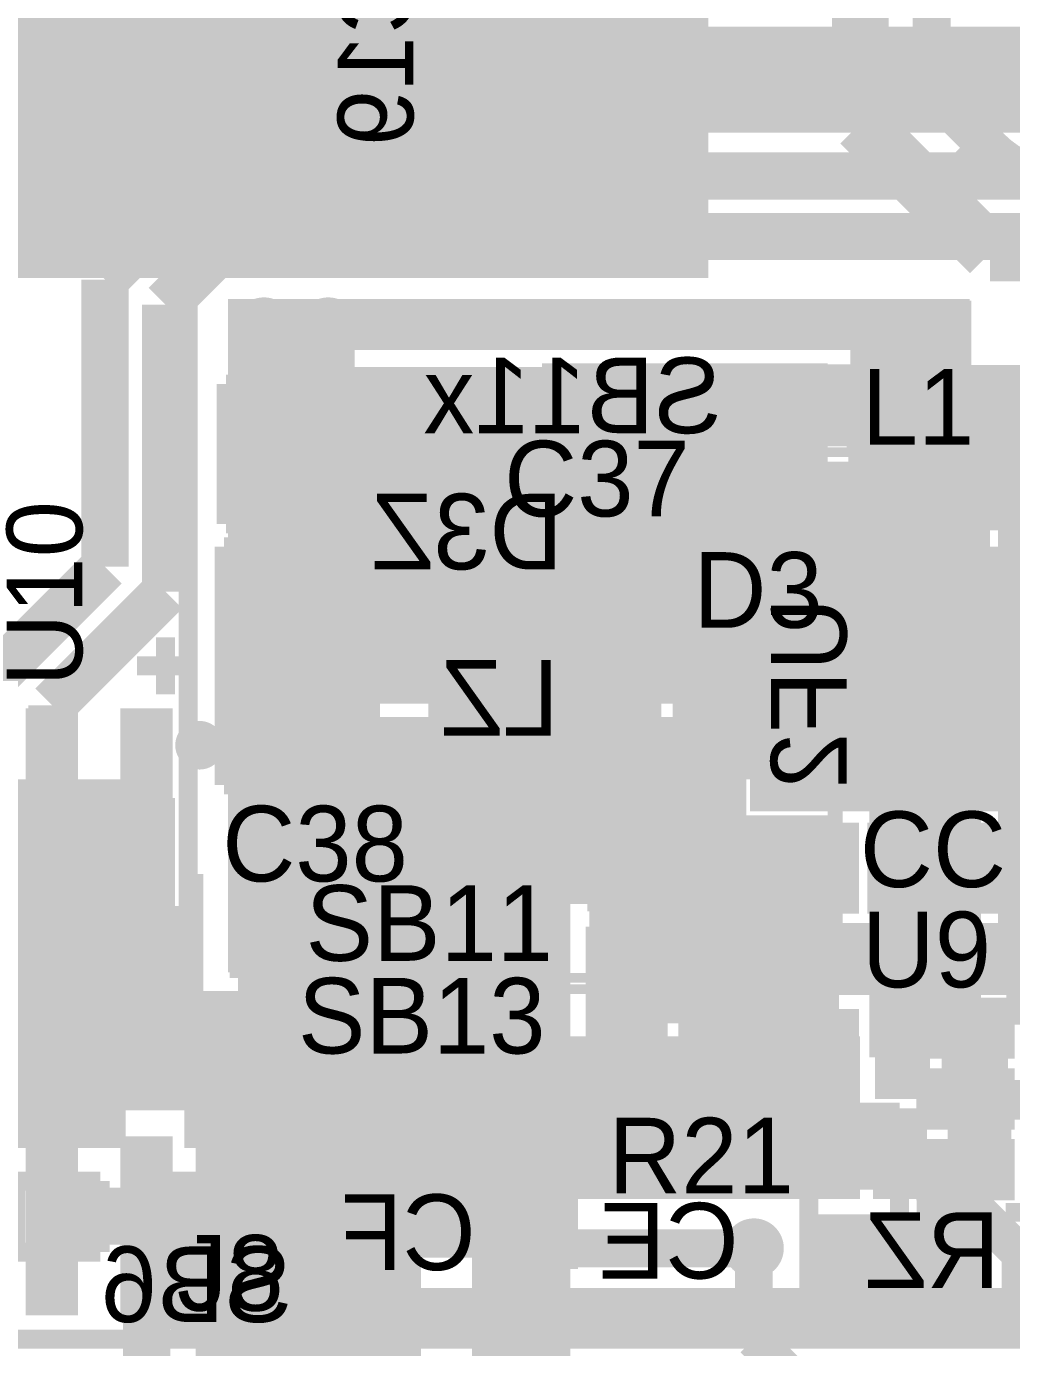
# Model space of a CAD drawing. Header units: millimetres. Extents: x 2.38 to 5.41, y 1.88 to 4.71.
# Drawn here: x 2.883 to 3.403, y 2.351 to 3.05 of the extents above; entities that cross this region are included whole.
import ezdxf

# ---------------------------------------------------------------- set-up
doc = ezdxf.new("R2010")
doc.units = ezdxf.units.MM
doc.header["$MEASUREMENT"] = 0
for name, color, linetype in [('BottomLayer', 5, 'Continuous'), ('BottomOverlay', 54, 'Continuous'), ('BottomPaste', 16, 'Continuous'), ('BottomSolder', 6, 'Continuous'), ('MultiLayer', 9, 'Continuous'), ('PadHoleLayer', 156, 'Continuous'), ('TopLayer', 1, 'Continuous'), ('TopOverlay', 2, 'Continuous'), ('TopPaste', 8, 'Continuous'), ('TopSolder', 216, 'Continuous'), ('ViaHoleLayer', 16, 'Continuous')]:
    doc.layers.add(name, color=color, linetype=linetype)

# ---------------------------------------------------------------- blocks, each defined once
blk = doc.blocks.new('C__0402_B_8')
at = {"layer": 'BottomLayer'}
for points in [[(-0.0275, 0.0125), (-0.0275, -0.0125), (-0.0095, 0.0125), (-0.0095, -0.0125)], [(0.0095, 0.0125), (0.0095, -0.0125), (0.0275, 0.0125), (0.0275, -0.0125)]]:
    blk.add_solid(points, dxfattribs=at)
at = {"layer": 'BottomOverlay', "const_width": 0.01}
for points in [[(-0.034, 0.019), (-0.034, -0.0185)], [(0.034, 0.019), (-0.034, 0.019)], [(0.034, 0.019), (0.034, -0.0185)], [(0.034, -0.0185), (-0.034, -0.0185)]]:
    blk.add_lwpolyline(points, dxfattribs=at)
at = {"layer": 'BottomPaste'}
for points in [[(-0.0275, 0.0125), (-0.0275, -0.0125), (-0.0095, 0.0125), (-0.0095, -0.0125)], [(0.0095, 0.0125), (0.0095, -0.0125), (0.0275, 0.0125), (0.0275, -0.0125)]]:
    blk.add_solid(points, dxfattribs=at)
at = {"layer": 'BottomSolder'}
for points in [[(-0.0315, 0.0165), (-0.0315, -0.0165), (-0.0055, 0.0165), (-0.0055, -0.0165)], [(0.0055, 0.0165), (0.0055, -0.0165), (0.0315, 0.0165), (0.0315, -0.0165)]]:
    blk.add_solid(points, dxfattribs=at)
blk = doc.blocks.new('DC_005_5A_2_5_SMT_B_11')
at = {"layer": 'BottomLayer', "const_width": 0.04921}
for points in [[(-0.02461, 0, 1), (0.02461, 0, 1)], [(0.15256, 0, 1), (0.20177, 0, 1)]]:
    blk.add_lwpolyline(points, format="xyb", close=True, dxfattribs=at)
at = {"layer": 'BottomLayer'}
for points in [[(-0.05512, 0.17717), (0.05512, 0.17717), (-0.05512, 0.27165), (0.05512, 0.27165)], [(0.18504, 0.17717), (0.29528, 0.17717), (0.18504, 0.27165), (0.29528, 0.27165)], [(-0.05512, -0.27165), (0.05512, -0.27165), (-0.05512, -0.17717), (0.05512, -0.17717)], [(0.18504, -0.27165), (0.29528, -0.27165), (0.18504, -0.17717), (0.29528, -0.17717)]]:
    blk.add_solid(points, dxfattribs=at)
at = {"layer": 'BottomOverlay', "const_width": 0.01}
for points in [[(-0.195, 0.17941), (-0.064, 0.17941)], [(-0.19485, -0.17941), (-0.19485, 0.17941)], [(0.077, 0.17941), (0.15884, 0.17941)], [(0.30416, 0.17941), (0.386, 0.17941)], [(0.38601, -0.17941), (0.38601, 0.17941)], [(-0.195, -0.17941), (-0.064, -0.17941)], [(0.077, -0.17941), (0.15884, -0.17941)], [(0.30416, -0.17941), (0.386, -0.17941)]]:
    blk.add_lwpolyline(points, dxfattribs=at)
at = {"layer": 'BottomOverlay'}
for points, const_width in [([(-0.07023, -0.225, 1), (-0.10561, -0.225, 1)], 0.01969), ([(-0.11053, -0.225, 1), (-0.10069, -0.225, 1)], 0.00984), ([(-0.07515, -0.225, 1), (-0.06531, -0.225, 1)], 0.00984)]:
    blk.add_lwpolyline(points, format="xyb", close=True, dxfattribs=dict(at, const_width=const_width))
at = {"layer": 'BottomPaste'}
for points in [[(-0.05512, 0.17717), (0.05512, 0.17717), (-0.05512, 0.27165), (0.05512, 0.27165)], [(0.18504, 0.17717), (0.29528, 0.17717), (0.18504, 0.27165), (0.29528, 0.27165)], [(-0.05512, -0.27165), (0.05512, -0.27165), (-0.05512, -0.17717), (0.05512, -0.17717)], [(0.18504, -0.27165), (0.29528, -0.27165), (0.18504, -0.17717), (0.29528, -0.17717)]]:
    blk.add_solid(points, dxfattribs=at)
at = {"layer": 'BottomSolder', "const_width": 0.05321}
for points in [[(-0.02661, 0, 1), (0.02661, 0, 1)], [(0.15056, 0, 1), (0.20377, 0, 1)]]:
    blk.add_lwpolyline(points, format="xyb", close=True, dxfattribs=at)
at = {"layer": 'BottomSolder'}
for points in [[(-0.05912, 0.17317), (0.05912, 0.17317), (-0.05912, 0.27565), (0.05912, 0.27565)], [(0.18104, 0.17317), (0.29928, 0.17317), (0.18104, 0.27565), (0.29928, 0.27565)], [(-0.05912, -0.27565), (0.05912, -0.27565), (-0.05912, -0.17317), (0.05912, -0.17317)], [(0.18104, -0.27565), (0.29928, -0.27565), (0.18104, -0.17317), (0.29928, -0.17317)]]:
    blk.add_solid(points, dxfattribs=at)
at = {"layer": 'MultiLayer', "const_width": 0.04921}
for points in [[(-0.02461, 0, 1), (0.02461, 0, 1)], [(0.15256, 0, 1), (0.20177, 0, 1)]]:
    blk.add_lwpolyline(points, format="xyb", close=True, dxfattribs=at)
at = {"layer": 'PadHoleLayer'}
for points, const_width in [([(0.15945, 0, 1), (0.19488, 0, 1)], 0.03543), ([(-0.01575, 0, 1), (0.01575, 0, 1)], 0.0315)]:
    blk.add_lwpolyline(points, format="xyb", close=True, dxfattribs=dict(at, const_width=const_width))
at = {"layer": 'TopLayer', "const_width": 0.04921}
for points in [[(-0.02461, 0, 1), (0.02461, 0, 1)], [(0.15256, 0, 1), (0.20177, 0, 1)]]:
    blk.add_lwpolyline(points, format="xyb", close=True, dxfattribs=at)
at = {"layer": 'TopSolder', "const_width": 0.05321}
for points in [[(-0.02661, 0, 1), (0.02661, 0, 1)], [(0.15056, 0, 1), (0.20377, 0, 1)]]:
    blk.add_lwpolyline(points, format="xyb", close=True, dxfattribs=at)
blk = doc.blocks.new('C__0402_B_17')
at = {"layer": 'BottomLayer'}
for points in [[(-0.0275, 0.0125), (-0.0275, -0.0125), (-0.0095, 0.0125), (-0.0095, -0.0125)], [(0.0095, 0.0125), (0.0095, -0.0125), (0.0275, 0.0125), (0.0275, -0.0125)]]:
    blk.add_solid(points, dxfattribs=at)
at = {"layer": 'BottomOverlay', "const_width": 0.01}
for points in [[(-0.034, -0.0185), (-0.034, 0.019)], [(0.034, 0.019), (-0.034, 0.019)], [(0.034, -0.0185), (0.034, 0.019)], [(0.034, -0.0185), (-0.034, -0.0185)]]:
    blk.add_lwpolyline(points, dxfattribs=at)
at = {"layer": 'BottomPaste'}
for points in [[(-0.0275, 0.0125), (-0.0275, -0.0125), (-0.0095, 0.0125), (-0.0095, -0.0125)], [(0.0095, 0.0125), (0.0095, -0.0125), (0.0275, 0.0125), (0.0275, -0.0125)]]:
    blk.add_solid(points, dxfattribs=at)
at = {"layer": 'BottomSolder'}
for points in [[(-0.0315, 0.0165), (-0.0315, -0.0165), (-0.0055, 0.0165), (-0.0055, -0.0165)], [(0.0055, 0.0165), (0.0055, -0.0165), (0.0315, 0.0165), (0.0315, -0.0165)]]:
    blk.add_solid(points, dxfattribs=at)
blk = doc.blocks.new('C__0805_B_18')
at = {"layer": 'BottomLayer'}
for points in [[(-0.06, -0.03), (-0.02, -0.03), (-0.06, 0.03), (-0.02, 0.03)], [(0.02, -0.03), (0.06, -0.03), (0.02, 0.03), (0.06, 0.03)]]:
    blk.add_solid(points, dxfattribs=at)
at = {"layer": 'BottomOverlay', "const_width": 0.01}
for points in [[(-0.067, 0.037), (0.067, 0.037)], [(-0.067, 0.037), (-0.067, -0.037)], [(0.067, 0.037), (0.067, -0.037)], [(-0.067, -0.037), (0.067, -0.037)]]:
    blk.add_lwpolyline(points, dxfattribs=at)
at = {"layer": 'BottomPaste'}
for points in [[(-0.06, -0.03), (-0.02, -0.03), (-0.06, 0.03), (-0.02, 0.03)], [(0.02, -0.03), (0.06, -0.03), (0.02, 0.03), (0.06, 0.03)]]:
    blk.add_solid(points, dxfattribs=at)
at = {"layer": 'BottomSolder'}
for points in [[(-0.064, -0.034), (-0.016, -0.034), (-0.064, 0.034), (-0.016, 0.034)], [(0.016, -0.034), (0.064, -0.034), (0.016, 0.034), (0.064, 0.034)]]:
    blk.add_solid(points, dxfattribs=at)
blk = doc.blocks.new('C__0805_20')
at = {"layer": 'TopLayer'}
for points in [[(-0.06, -0.03), (-0.02, -0.03), (-0.06, 0.03), (-0.02, 0.03)], [(0.02, -0.03), (0.06, -0.03), (0.02, 0.03), (0.06, 0.03)]]:
    blk.add_solid(points, dxfattribs=at)
at = {"layer": 'TopOverlay', "const_width": 0.01}
for points in [[(0.067, 0.037), (-0.067, 0.037)], [(-0.067, 0.037), (-0.067, -0.037)], [(0.067, 0.037), (0.067, -0.037)], [(0.067, -0.037), (-0.067, -0.037)]]:
    blk.add_lwpolyline(points, dxfattribs=at)
at = {"layer": 'TopPaste'}
for points in [[(-0.06, -0.03), (-0.02, -0.03), (-0.06, 0.03), (-0.02, 0.03)], [(0.02, -0.03), (0.06, -0.03), (0.02, 0.03), (0.06, 0.03)]]:
    blk.add_solid(points, dxfattribs=at)
at = {"layer": 'TopSolder'}
for points in [[(-0.064, -0.034), (-0.016, -0.034), (-0.064, 0.034), (-0.016, 0.034)], [(0.016, -0.034), (0.064, -0.034), (0.016, 0.034), (0.064, 0.034)]]:
    blk.add_solid(points, dxfattribs=at)
blk = doc.blocks.new('S______B______B_21')
at = {"layer": 'BottomLayer'}
for points in [[(-0.045, 0.0175), (-0.045, -0.0175), (-0.015, 0.0175), (-0.015, -0.0175)], [(0.015, 0.0175), (0.015, -0.0175), (0.045, 0.0175), (0.045, -0.0175)]]:
    blk.add_solid(points, dxfattribs=at)
at = {"layer": 'BottomOverlay', "const_width": 0.005}
for points in [[(-0.05, 0.022), (0.05, 0.022)], [(-0.05, -0.022), (-0.05, 0.022)], [(0.05, -0.022), (0.05, 0.022)], [(-0.05, -0.022), (0.05, -0.022)]]:
    blk.add_lwpolyline(points, dxfattribs=at)
at = {"layer": 'BottomPaste'}
for points in [[(-0.045, 0.0175), (-0.045, -0.0175), (-0.015, 0.0175), (-0.015, -0.0175)], [(0.015, 0.0175), (0.015, -0.0175), (0.045, 0.0175), (0.045, -0.0175)]]:
    blk.add_solid(points, dxfattribs=at)
at = {"layer": 'BottomSolder'}
for points in [[(-0.049, 0.0215), (-0.049, -0.0215), (-0.011, 0.0215), (-0.011, -0.0215)], [(0.011, 0.0215), (0.011, -0.0215), (0.049, 0.0215), (0.049, -0.0215)]]:
    blk.add_solid(points, dxfattribs=at)
blk = doc.blocks.new('R__0402_B_22')
at = {"layer": 'BottomLayer'}
for points in [[(-0.0275, 0.0125), (-0.0275, -0.0125), (-0.0095, 0.0125), (-0.0095, -0.0125)], [(0.0095, 0.0125), (0.0095, -0.0125), (0.0275, 0.0125), (0.0275, -0.0125)]]:
    blk.add_solid(points, dxfattribs=at)
at = {"layer": 'BottomOverlay', "const_width": 0.01}
for points in [[(-0.034, 0.019), (-0.034, -0.019)], [(0.034, 0.019), (-0.034, 0.019)], [(0.034, 0.019), (0.034, -0.019)], [(0.034, -0.019), (-0.034, -0.019)]]:
    blk.add_lwpolyline(points, dxfattribs=at)
at = {"layer": 'BottomPaste'}
for points in [[(-0.0275, 0.0125), (-0.0275, -0.0125), (-0.0095, 0.0125), (-0.0095, -0.0125)], [(0.0095, 0.0125), (0.0095, -0.0125), (0.0275, 0.0125), (0.0275, -0.0125)]]:
    blk.add_solid(points, dxfattribs=at)
at = {"layer": 'BottomSolder'}
for points in [[(-0.0315, 0.0165), (-0.0315, -0.0165), (-0.0055, 0.0165), (-0.0055, -0.0165)], [(0.0055, 0.0165), (0.0055, -0.0165), (0.0315, 0.0165), (0.0315, -0.0165)]]:
    blk.add_solid(points, dxfattribs=at)
blk = doc.blocks.new('MS0420_100M_B_23')
at = {"layer": 'BottomLayer'}
for points in [[(-0.08898, -0.04921), (-0.02913, -0.04921), (-0.08898, 0.04921), (-0.02913, 0.04921)], [(0.02913, -0.04921), (0.08898, -0.04921), (0.02913, 0.04921), (0.08898, 0.04921)]]:
    blk.add_solid(points, dxfattribs=at)
at = {"layer": 'BottomOverlay', "const_width": 0.01}
for points in [[(-0.0935, 0.08268), (-0.0935, 0.0625)], [(-0.0935, 0.08268), (0, 0.08268)], [(0, 0.08268), (0.0935, 0.08268)], [(0.0935, 0.08268), (0.0935, 0.0625)], [(-0.0935, -0.0625), (-0.0935, -0.08268)], [(0.0935, -0.0625), (0.0935, -0.08268)], [(-0.0935, -0.08268), (0, -0.08268)], [(0, -0.08268), (0.0935, -0.08268)]]:
    blk.add_lwpolyline(points, dxfattribs=at)
at = {"layer": 'BottomOverlay'}
for points, const_width in [([(-0.1004, -0.004, 1), (-0.1176, -0.004, 1)], 0.01), ([(-0.1201, -0.004, 1), (-0.1151, -0.004, 1)], 0.005), ([(-0.1029, -0.004, 1), (-0.0979, -0.004, 1)], 0.005)]:
    blk.add_lwpolyline(points, format="xyb", close=True, dxfattribs=dict(at, const_width=const_width))
at = {"layer": 'BottomPaste'}
for points in [[(-0.08898, -0.04921), (-0.02913, -0.04921), (-0.08898, 0.04921), (-0.02913, 0.04921)], [(0.02913, -0.04921), (0.08898, -0.04921), (0.02913, 0.04921), (0.08898, 0.04921)]]:
    blk.add_solid(points, dxfattribs=at)
at = {"layer": 'BottomSolder'}
for points in [[(-0.09298, -0.05321), (-0.02513, -0.05321), (-0.09298, 0.05321), (-0.02513, 0.05321)], [(0.02513, -0.05321), (0.09298, -0.05321), (0.02513, 0.05321), (0.09298, 0.05321)]]:
    blk.add_solid(points, dxfattribs=at)
blk = doc.blocks.new('SOD123W_B_24')
at = {"layer": 'BottomLayer'}
for points in [[(-0.08268, -0.02756), (-0.02756, -0.02756), (-0.08268, 0.02756), (-0.02756, 0.02756)], [(0.02756, -0.02756), (0.08268, -0.02756), (0.02756, 0.02756), (0.08268, 0.02756)]]:
    blk.add_solid(points, dxfattribs=at)
at = {"layer": 'BottomOverlay', "const_width": 0.00787}
for points in [[(-0.09, 0.04), (0.09, 0.04)], [(-0.09, 0.04), (-0.09, -0.04)], [(0.09, 0.04), (0.09, -0.04)], [(-0.09, -0.04), (-0.045, -0.04)], [(-0.045, -0.04), (0.05, -0.04)], [(0.05, -0.04), (0.09, -0.04)]]:
    blk.add_lwpolyline(points, dxfattribs=at)
at = {"layer": 'BottomOverlay'}
for points in [[(0.08997, -0.042), (0.13498, -0.042), (0.08997, 0.043), (0.13498, 0.043)], [(0.02498, 0.03), (0.08997, 0.03), (0.02498, 0.04), (0.08997, 0.04)], [(0.02498, -0.04), (0.08997, -0.04), (0.02498, -0.03), (0.08997, -0.03)]]:
    blk.add_solid(points, dxfattribs=at)
at = {"layer": 'BottomPaste'}
for points in [[(-0.08268, -0.02756), (-0.02756, -0.02756), (-0.08268, 0.02756), (-0.02756, 0.02756)], [(0.02756, -0.02756), (0.08268, -0.02756), (0.02756, 0.02756), (0.08268, 0.02756)]]:
    blk.add_solid(points, dxfattribs=at)
at = {"layer": 'BottomSolder'}
for points in [[(-0.08668, -0.03156), (-0.02356, -0.03156), (-0.08668, 0.03156), (-0.02356, 0.03156)], [(0.02356, -0.03156), (0.08668, -0.03156), (0.02356, 0.03156), (0.08668, 0.03156)]]:
    blk.add_solid(points, dxfattribs=at)
blk = doc.blocks.new('TAJB475K035RNJ_B_25')
at = {"layer": 'BottomLayer'}
for points in [[(-0.106433, -0.052), (-0.035567, -0.052), (-0.106433, 0.058), (-0.035567, 0.058)], [(0.033567, -0.052), (0.104433, -0.052), (0.033567, 0.058), (0.104433, 0.058)]]:
    blk.add_solid(points, dxfattribs=at)
at = {"layer": 'BottomOverlay', "const_width": 0.01}
for points in [[(-0.114, 0.066), (-0.114, -0.06)], [(-0.114, 0.066), (0.112, 0.066)], [(0.112, 0.066), (0.112, -0.06)], [(0.143, 0.018), (0.143, -0.012)], [(0.128, 0.003), (0.158, 0.003)], [(-0.114, -0.06), (0.112, -0.06)]]:
    blk.add_lwpolyline(points, dxfattribs=at)
at = {"layer": 'BottomPaste'}
for points in [[(-0.106433, -0.052), (-0.035567, -0.052), (-0.106433, 0.058), (-0.035567, 0.058)], [(0.033567, -0.052), (0.104433, -0.052), (0.033567, 0.058), (0.104433, 0.058)]]:
    blk.add_solid(points, dxfattribs=at)
at = {"layer": 'BottomSolder'}
for points in [[(-0.110433, -0.056), (-0.031567, -0.056), (-0.110433, 0.062), (-0.031567, 0.062)], [(0.029567, -0.056), (0.108433, -0.056), (0.029567, 0.062), (0.108433, 0.062)]]:
    blk.add_solid(points, dxfattribs=at)
blk = doc.blocks.new('SOT23_5_B_31')
at = {"layer": 'BottomLayer'}
for points in [[(-0.0135, -0.02), (0.0135, -0.02), (-0.0135, 0.02), (0.0135, 0.02)], [(0.02587, -0.02), (0.05287, -0.02), (0.02587, 0.02), (0.05287, 0.02)], [(0.06524, -0.02), (0.09224, -0.02), (0.06524, 0.02), (0.09224, 0.02)], [(-0.0135, -0.11843), (0.0135, -0.11843), (-0.0135, -0.07843), (0.0135, -0.07843)], [(0.06524, -0.11843), (0.09224, -0.11843), (0.06524, -0.07843), (0.09224, -0.07843)]]:
    blk.add_solid(points, dxfattribs=at)
at = {"layer": 'BottomOverlay'}
for points, const_width in [([(-0.02476, 0.004, 1), (-0.03324, 0.004, 1)], 0.01), ([(-0.03574, 0.004, 1), (-0.03074, 0.004, 1)], 0.005), ([(-0.02726, 0.004, 1), (-0.02226, 0.004, 1)], 0.005)]:
    blk.add_lwpolyline(points, format="xyb", close=True, dxfattribs=dict(at, const_width=const_width))
at = {"layer": 'BottomOverlay', "const_width": 0.01}
for points in [[(0.10039, -0.08268), (0.10039, -0.01575)], [(-0.02165, -0.08268), (-0.02165, -0.02165)], [(0.025, -0.085), (0.05256, -0.085)]]:
    blk.add_lwpolyline(points, dxfattribs=at)
at = {"layer": 'BottomPaste'}
for points in [[(-0.0135, -0.02), (0.0135, -0.02), (-0.0135, 0.02), (0.0135, 0.02)], [(0.02587, -0.02), (0.05287, -0.02), (0.02587, 0.02), (0.05287, 0.02)], [(0.06524, -0.02), (0.09224, -0.02), (0.06524, 0.02), (0.09224, 0.02)], [(-0.0135, -0.11843), (0.0135, -0.11843), (-0.0135, -0.07843), (0.0135, -0.07843)], [(0.06524, -0.11843), (0.09224, -0.11843), (0.06524, -0.07843), (0.09224, -0.07843)]]:
    blk.add_solid(points, dxfattribs=at)
at = {"layer": 'BottomSolder'}
for points in [[(-0.0175, -0.024), (0.0175, -0.024), (-0.0175, 0.024), (0.0175, 0.024)], [(0.02187, -0.024), (0.05687, -0.024), (0.02187, 0.024), (0.05687, 0.024)], [(0.06124, -0.024), (0.09624, -0.024), (0.06124, 0.024), (0.09624, 0.024)], [(-0.0175, -0.12243), (0.0175, -0.12243), (-0.0175, -0.07443), (0.0175, -0.07443)], [(0.06124, -0.12243), (0.09624, -0.12243), (0.06124, -0.07443), (0.09624, -0.07443)]]:
    blk.add_solid(points, dxfattribs=at)
blk = doc.blocks.new('DRV8871DDAR_34')
at = {"layer": 'TopLayer'}
for points in [[(-0.1565, 0.06516), (-0.06988, 0.06516), (-0.1565, 0.08484), (-0.06988, 0.08484)], [(0.06988, 0.06516), (0.1565, 0.06516), (0.06988, 0.08484), (0.1565, 0.08484)], [(-0.04724, -0.06102), (0.04724, -0.06102), (-0.04724, 0.06102), (0.04724, 0.06102)], [(-0.1565, 0.01516), (-0.06988, 0.01516), (-0.1565, 0.03484), (-0.06988, 0.03484)], [(0.06988, 0.01516), (0.1565, 0.01516), (0.06988, 0.03484), (0.1565, 0.03484)], [(-0.1565, -0.03484), (-0.06988, -0.03484), (-0.1565, -0.01516), (-0.06988, -0.01516)], [(0.06988, -0.03484), (0.1565, -0.03484), (0.06988, -0.01516), (0.1565, -0.01516)], [(-0.1565, -0.08484), (-0.06988, -0.08484), (-0.1565, -0.06516), (-0.06988, -0.06516)], [(0.06988, -0.08484), (0.1565, -0.08484), (0.06988, -0.06516), (0.1565, -0.06516)]]:
    blk.add_solid(points, dxfattribs=at)
at = {"layer": 'TopOverlay'}
for points, const_width in [([(-0.138, 0.103, 1), (-0.144, 0.103, 1)], 0.01969), ([(-0.14892, 0.103, 1), (-0.13908, 0.103, 1)], 0.00984), ([(-0.14292, 0.103, 1), (-0.13308, 0.103, 1)], 0.00984)]:
    blk.add_lwpolyline(points, format="xyb", close=True, dxfattribs=dict(at, const_width=const_width))
at = {"layer": 'TopOverlay', "const_width": 0.01}
for points in [[(0.072, 0.1), (-0.073, 0.1)], [(0.072, -0.1), (-0.073, -0.1)]]:
    blk.add_lwpolyline(points, dxfattribs=at)
at = {"layer": 'TopPaste'}
for points in [[(-0.1565, 0.06516), (-0.06988, 0.06516), (-0.1565, 0.08484), (-0.06988, 0.08484)], [(0.06988, 0.06516), (0.1565, 0.06516), (0.06988, 0.08484), (0.1565, 0.08484)], [(-0.04724, -0.06102), (0.04724, -0.06102), (-0.04724, 0.06102), (0.04724, 0.06102)], [(-0.1565, 0.01516), (-0.06988, 0.01516), (-0.1565, 0.03484), (-0.06988, 0.03484)], [(0.06988, 0.01516), (0.1565, 0.01516), (0.06988, 0.03484), (0.1565, 0.03484)], [(-0.1565, -0.03484), (-0.06988, -0.03484), (-0.1565, -0.01516), (-0.06988, -0.01516)], [(0.06988, -0.03484), (0.1565, -0.03484), (0.06988, -0.01516), (0.1565, -0.01516)], [(-0.1565, -0.08484), (-0.06988, -0.08484), (-0.1565, -0.06516), (-0.06988, -0.06516)], [(0.06988, -0.08484), (0.1565, -0.08484), (0.06988, -0.06516), (0.1565, -0.06516)]]:
    blk.add_solid(points, dxfattribs=at)
at = {"layer": 'TopSolder'}
for points in [[(-0.1605, 0.06116), (-0.06588, 0.06116), (-0.1605, 0.08884), (-0.06588, 0.08884)], [(0.06588, 0.06116), (0.1605, 0.06116), (0.06588, 0.08884), (0.1605, 0.08884)], [(-0.05124, -0.06502), (0.05124, -0.06502), (-0.05124, 0.06502), (0.05124, 0.06502)], [(-0.1605, 0.01116), (-0.06588, 0.01116), (-0.1605, 0.03884), (-0.06588, 0.03884)], [(0.06588, 0.01116), (0.1605, 0.01116), (0.06588, 0.03884), (0.1605, 0.03884)], [(-0.1605, -0.03884), (-0.06588, -0.03884), (-0.1605, -0.01116), (-0.06588, -0.01116)], [(0.06588, -0.03884), (0.1605, -0.03884), (0.06588, -0.01116), (0.1605, -0.01116)], [(-0.1605, -0.08884), (-0.06588, -0.08884), (-0.1605, -0.06116), (-0.06588, -0.06116)], [(0.06588, -0.08884), (0.1605, -0.08884), (0.06588, -0.06116), (0.1605, -0.06116)]]:
    blk.add_solid(points, dxfattribs=at)
blk = doc.blocks.new('SOT_23_6_35')
at = {"layer": 'TopLayer'}
for points in [[(-0.07323, 0.0252), (-0.02913, 0.0252), (-0.07323, 0.04961), (-0.02913, 0.04961)], [(0.02913, 0.0252), (0.07323, 0.0252), (0.02913, 0.04961), (0.07323, 0.04961)], [(-0.07323, -0.0122), (-0.02913, -0.0122), (-0.07323, 0.0122), (-0.02913, 0.0122)], [(0.02913, -0.0122), (0.07323, -0.0122), (0.02913, 0.0122), (0.07323, 0.0122)], [(-0.07323, -0.04961), (-0.02913, -0.04961), (-0.07323, -0.0252), (-0.02913, -0.0252)], [(0.02913, -0.04961), (0.07323, -0.04961), (0.02913, -0.0252), (0.07323, -0.0252)]]:
    blk.add_solid(points, dxfattribs=at)
at = {"layer": 'TopOverlay', "const_width": 0.01}
for points in [[(-0.03, 0.06), (0.034, 0.06)], [(-0.03, -0.06), (0.031, -0.06)]]:
    blk.add_lwpolyline(points, dxfattribs=at)
at = {"layer": 'TopOverlay'}
for points, const_width in [([(-0.08334, 0.039, 1), (-0.09466, 0.039, 1)], 0.01), ([(-0.09716, 0.039, 1), (-0.09216, 0.039, 1)], 0.005), ([(-0.08584, 0.039, 1), (-0.08084, 0.039, 1)], 0.005)]:
    blk.add_lwpolyline(points, format="xyb", close=True, dxfattribs=dict(at, const_width=const_width))
at = {"layer": 'TopPaste'}
for points in [[(-0.07323, 0.0252), (-0.02913, 0.0252), (-0.07323, 0.04961), (-0.02913, 0.04961)], [(0.02913, 0.0252), (0.07323, 0.0252), (0.02913, 0.04961), (0.07323, 0.04961)], [(-0.07323, -0.0122), (-0.02913, -0.0122), (-0.07323, 0.0122), (-0.02913, 0.0122)], [(0.02913, -0.0122), (0.07323, -0.0122), (0.02913, 0.0122), (0.07323, 0.0122)], [(-0.07323, -0.04961), (-0.02913, -0.04961), (-0.07323, -0.0252), (-0.02913, -0.0252)], [(0.02913, -0.04961), (0.07323, -0.04961), (0.02913, -0.0252), (0.07323, -0.0252)]]:
    blk.add_solid(points, dxfattribs=at)
at = {"layer": 'TopSolder'}
for points in [[(-0.07723, 0.0212), (-0.02513, 0.0212), (-0.07723, 0.05361), (-0.02513, 0.05361)], [(0.02513, 0.0212), (0.07723, 0.0212), (0.02513, 0.05361), (0.07723, 0.05361)], [(-0.07723, -0.0162), (-0.02513, -0.0162), (-0.07723, 0.0162), (-0.02513, 0.0162)], [(0.02513, -0.0162), (0.07723, -0.0162), (0.02513, 0.0162), (0.07723, 0.0162)], [(-0.07723, -0.05361), (-0.02513, -0.05361), (-0.07723, -0.0212), (-0.02513, -0.0212)], [(0.02513, -0.05361), (0.07723, -0.05361), (0.02513, -0.0212), (0.07723, -0.0212)]]:
    blk.add_solid(points, dxfattribs=at)
blk = doc.blocks.new('S______B______50')
at = {"layer": 'TopLayer'}
for points in [[(-0.015, -0.0175), (-0.015, 0.0175), (-0.045, -0.0175), (-0.045, 0.0175)], [(0.045, -0.0175), (0.045, 0.0175), (0.015, -0.0175), (0.015, 0.0175)]]:
    blk.add_solid(points, dxfattribs=at)
at = {"layer": 'TopOverlay', "const_width": 0.005}
for points in [[(-0.05, 0.022), (-0.05, -0.022)], [(0.05, 0.022), (-0.05, 0.022)], [(0.05, 0.022), (0.05, -0.022)], [(0.05, -0.022), (-0.05, -0.022)]]:
    blk.add_lwpolyline(points, dxfattribs=at)
at = {"layer": 'TopPaste'}
for points in [[(-0.015, -0.0175), (-0.015, 0.0175), (-0.045, -0.0175), (-0.045, 0.0175)], [(0.045, -0.0175), (0.045, 0.0175), (0.015, -0.0175), (0.015, 0.0175)]]:
    blk.add_solid(points, dxfattribs=at)
at = {"layer": 'TopSolder'}
for points in [[(-0.011, -0.0215), (-0.011, 0.0215), (-0.049, -0.0215), (-0.049, 0.0215)], [(0.049, -0.0215), (0.049, 0.0215), (0.011, -0.0215), (0.011, 0.0215)]]:
    blk.add_solid(points, dxfattribs=at)
blk = doc.blocks.new('S______B______52')
at = {"layer": 'TopLayer'}
for points in [[(-0.015, -0.0175), (-0.015, 0.0175), (-0.045, -0.0175), (-0.045, 0.0175)], [(0.045, -0.0175), (0.045, 0.0175), (0.015, -0.0175), (0.015, 0.0175)]]:
    blk.add_solid(points, dxfattribs=at)
at = {"layer": 'TopOverlay', "const_width": 0.005}
for points in [[(-0.05, 0.022), (-0.05, -0.022)], [(0.05, 0.022), (-0.05, 0.022)], [(0.05, 0.022), (0.05, -0.022)], [(0.05, -0.022), (-0.05, -0.022)]]:
    blk.add_lwpolyline(points, dxfattribs=at)
at = {"layer": 'TopPaste'}
for points in [[(-0.015, -0.0175), (-0.015, 0.0175), (-0.045, -0.0175), (-0.045, 0.0175)], [(0.045, -0.0175), (0.045, 0.0175), (0.015, -0.0175), (0.015, 0.0175)]]:
    blk.add_solid(points, dxfattribs=at)
at = {"layer": 'TopSolder'}
for points in [[(-0.011, -0.0215), (-0.011, 0.0215), (-0.049, -0.0215), (-0.049, 0.0215)], [(0.049, -0.0215), (0.049, 0.0215), (0.011, -0.0215), (0.011, 0.0215)]]:
    blk.add_solid(points, dxfattribs=at)
blk = doc.blocks.new('S______B______B_53')
at = {"layer": 'BottomLayer'}
for points in [[(-0.045, 0.0175), (-0.045, -0.0175), (-0.015, 0.0175), (-0.015, -0.0175)], [(0.015, 0.0175), (0.015, -0.0175), (0.045, 0.0175), (0.045, -0.0175)]]:
    blk.add_solid(points, dxfattribs=at)
at = {"layer": 'BottomOverlay', "const_width": 0.005}
for points in [[(-0.05, 0.022), (0.05, 0.022)], [(-0.05, -0.022), (-0.05, 0.022)], [(0.05, -0.022), (0.05, 0.022)], [(-0.05, -0.022), (0.05, -0.022)]]:
    blk.add_lwpolyline(points, dxfattribs=at)
at = {"layer": 'BottomPaste'}
for points in [[(-0.045, 0.0175), (-0.045, -0.0175), (-0.015, 0.0175), (-0.015, -0.0175)], [(0.015, 0.0175), (0.015, -0.0175), (0.045, 0.0175), (0.045, -0.0175)]]:
    blk.add_solid(points, dxfattribs=at)
at = {"layer": 'BottomSolder'}
for points in [[(-0.049, 0.0215), (-0.049, -0.0215), (-0.011, 0.0215), (-0.011, -0.0215)], [(0.011, 0.0215), (0.011, -0.0215), (0.049, 0.0215), (0.049, -0.0215)]]:
    blk.add_solid(points, dxfattribs=at)
blk = doc.blocks.new('R__0402_94')
at = {"layer": 'TopLayer'}
for points in [[(-0.0095, -0.0125), (-0.0095, 0.0125), (-0.0275, -0.0125), (-0.0275, 0.0125)], [(0.0275, -0.0125), (0.0275, 0.0125), (0.0095, -0.0125), (0.0095, 0.0125)]]:
    blk.add_solid(points, dxfattribs=at)
at = {"layer": 'TopOverlay', "const_width": 0.01}
for points in [[(-0.034, 0.019), (-0.034, -0.019)], [(0.034, 0.019), (-0.034, 0.019)], [(0.034, 0.019), (0.034, -0.019)], [(0.034, -0.019), (-0.034, -0.019)]]:
    blk.add_lwpolyline(points, dxfattribs=at)
at = {"layer": 'TopPaste'}
for points in [[(-0.0095, -0.0125), (-0.0095, 0.0125), (-0.0275, -0.0125), (-0.0275, 0.0125)], [(0.0275, -0.0125), (0.0275, 0.0125), (0.0095, -0.0125), (0.0095, 0.0125)]]:
    blk.add_solid(points, dxfattribs=at)
at = {"layer": 'TopSolder'}
for points in [[(-0.0055, -0.0165), (-0.0055, 0.0165), (-0.0315, -0.0165), (-0.0315, 0.0165)], [(0.0315, -0.0165), (0.0315, 0.0165), (0.0055, -0.0165), (0.0055, 0.0165)]]:
    blk.add_solid(points, dxfattribs=at)
blk = doc.blocks.new('R__0603_95')
at = {"layer": 'TopLayer'}
for points in [[(-0.015, -0.0175), (-0.015, 0.0175), (-0.045, -0.0175), (-0.045, 0.0175)], [(0.045, -0.0175), (0.045, 0.0175), (0.015, -0.0175), (0.015, 0.0175)]]:
    blk.add_solid(points, dxfattribs=at)
at = {"layer": 'TopOverlay', "const_width": 0.01}
for points in [[(-0.052, 0.024), (-0.052, -0.024)], [(-0.052, 0.024), (0.052, 0.024)], [(0.052, 0.024), (0.052, -0.024)], [(-0.052, -0.024), (0.052, -0.024)]]:
    blk.add_lwpolyline(points, dxfattribs=at)
at = {"layer": 'TopPaste'}
for points in [[(-0.015, -0.0175), (-0.015, 0.0175), (-0.045, -0.0175), (-0.045, 0.0175)], [(0.045, -0.0175), (0.045, 0.0175), (0.015, -0.0175), (0.015, 0.0175)]]:
    blk.add_solid(points, dxfattribs=at)
at = {"layer": 'TopSolder'}
for points in [[(-0.011, -0.0215), (-0.011, 0.0215), (-0.049, -0.0215), (-0.049, 0.0215)], [(0.049, -0.0215), (0.049, 0.0215), (0.011, -0.0215), (0.011, 0.0215)]]:
    blk.add_solid(points, dxfattribs=at)
blk = doc.blocks.new('MS0420_100M_135')
at = {"layer": 'TopLayer'}
for points in [[(-0.08898, -0.04921), (-0.02913, -0.04921), (-0.08898, 0.04921), (-0.02913, 0.04921)], [(0.02913, -0.04921), (0.08898, -0.04921), (0.02913, 0.04921), (0.08898, 0.04921)]]:
    blk.add_solid(points, dxfattribs=at)
at = {"layer": 'TopOverlay', "const_width": 0.01}
for points in [[(-0.0935, 0.08268), (-0.0935, 0.0625)], [(0, 0.08268), (-0.0935, 0.08268)], [(0.0935, 0.08268), (0, 0.08268)], [(0.0935, 0.08268), (0.0935, 0.0625)], [(-0.0935, -0.0625), (-0.0935, -0.08268)], [(0.0935, -0.0625), (0.0935, -0.08268)], [(0, -0.08268), (-0.0935, -0.08268)], [(0.0935, -0.08268), (0, -0.08268)]]:
    blk.add_lwpolyline(points, dxfattribs=at)
at = {"layer": 'TopOverlay'}
for points, const_width in [([(-0.1004, 0.004, 1), (-0.1176, 0.004, 1)], 0.01), ([(-0.1201, 0.004, 1), (-0.1151, 0.004, 1)], 0.005), ([(-0.1029, 0.004, 1), (-0.0979, 0.004, 1)], 0.005)]:
    blk.add_lwpolyline(points, format="xyb", close=True, dxfattribs=dict(at, const_width=const_width))
at = {"layer": 'TopPaste'}
for points in [[(-0.08898, -0.04921), (-0.02913, -0.04921), (-0.08898, 0.04921), (-0.02913, 0.04921)], [(0.02913, -0.04921), (0.08898, -0.04921), (0.02913, 0.04921), (0.08898, 0.04921)]]:
    blk.add_solid(points, dxfattribs=at)
at = {"layer": 'TopSolder'}
for points in [[(-0.09298, -0.05321), (-0.02513, -0.05321), (-0.09298, 0.05321), (-0.02513, 0.05321)], [(0.02513, -0.05321), (0.09298, -0.05321), (0.02513, 0.05321), (0.09298, 0.05321)]]:
    blk.add_solid(points, dxfattribs=at)
blk = doc.blocks.new('WJ301V_5_0_2P_136')
at = {"layer": 'BottomLayer', "const_width": 0.04921}
for points in [[(-0.22146, 0, 1), (-0.17224, 0, 1)], [(-0.02461, 0, 1), (0.02461, 0, 1)]]:
    blk.add_lwpolyline(points, format="xyb", close=True, dxfattribs=at)
at = {"layer": 'BottomSolder', "const_width": 0.05321}
for points in [[(-0.22346, 0, 1), (-0.17024, 0, 1)], [(-0.02661, 0, 1), (0.02661, 0, 1)]]:
    blk.add_lwpolyline(points, format="xyb", close=True, dxfattribs=at)
at = {"layer": 'MultiLayer', "const_width": 0.04921}
for points in [[(-0.22146, 0, 1), (-0.17224, 0, 1)], [(-0.02461, 0, 1), (0.02461, 0, 1)]]:
    blk.add_lwpolyline(points, format="xyb", close=True, dxfattribs=at)
at = {"layer": 'PadHoleLayer', "const_width": 0.02559}
for points in [[(-0.20965, 0, 1), (-0.18406, 0, 1)], [(-0.0128, 0, 1), (0.0128, 0, 1)]]:
    blk.add_lwpolyline(points, format="xyb", close=True, dxfattribs=at)
at = {"layer": 'TopLayer', "const_width": 0.04921}
for points in [[(-0.22146, 0, 1), (-0.17224, 0, 1)], [(-0.02461, 0, 1), (0.02461, 0, 1)]]:
    blk.add_lwpolyline(points, format="xyb", close=True, dxfattribs=at)
at = {"layer": 'TopOverlay', "const_width": 0.01}
for points in [[(-0.31789, -0.13762), (-0.31789, 0.157)], [(-0.31789, 0.157), (0.09843, 0.157)], [(0.09843, 0), (0.09843, 0.157)], [(0.09843, -0.13762), (0.09843, 0)], [(-0.24685, -0.115), (-0.22585, -0.094)], [(-0.22585, -0.094), (-0.17285, -0.094)], [(-0.17285, -0.094), (-0.15185, -0.115)], [(-0.05, -0.115), (-0.029, -0.094)], [(-0.029, -0.094), (0.024, -0.094)], [(0.024, -0.094), (0.045, -0.115)], [(-0.31789, -0.13762), (0.09843, -0.13762)]]:
    blk.add_lwpolyline(points, dxfattribs=at)
at = {"layer": 'TopSolder', "const_width": 0.05321}
for points in [[(-0.22346, 0, 1), (-0.17024, 0, 1)], [(-0.02661, 0, 1), (0.02661, 0, 1)]]:
    blk.add_lwpolyline(points, format="xyb", close=True, dxfattribs=at)
blk = doc.blocks.new('WJ301V_5_0_3P_137')
at = {"layer": 'BottomLayer', "const_width": 0.04921}
for points in [[(-0.02461, 0, 1), (0.02461, 0, 1)], [(0.17224, 0, 1), (0.22146, 0, 1)], [(0.36909, 0, 1), (0.41831, 0, 1)]]:
    blk.add_lwpolyline(points, format="xyb", close=True, dxfattribs=at)
at = {"layer": 'BottomSolder', "const_width": 0.05321}
for points in [[(-0.02661, 0, 1), (0.02661, 0, 1)], [(0.17024, 0, 1), (0.22346, 0, 1)], [(0.36709, 0, 1), (0.42031, 0, 1)]]:
    blk.add_lwpolyline(points, format="xyb", close=True, dxfattribs=at)
at = {"layer": 'MultiLayer', "const_width": 0.04921}
for points in [[(-0.02461, 0, 1), (0.02461, 0, 1)], [(0.17224, 0, 1), (0.22146, 0, 1)], [(0.36909, 0, 1), (0.41831, 0, 1)]]:
    blk.add_lwpolyline(points, format="xyb", close=True, dxfattribs=at)
at = {"layer": 'PadHoleLayer', "const_width": 0.02559}
for points in [[(-0.0128, 0, 1), (0.0128, 0, 1)], [(0.18406, 0, 1), (0.20965, 0, 1)], [(0.38091, 0, 1), (0.4065, 0, 1)]]:
    blk.add_lwpolyline(points, format="xyb", close=True, dxfattribs=at)
at = {"layer": 'TopLayer', "const_width": 0.04921}
for points in [[(-0.02461, 0, 1), (0.02461, 0, 1)], [(0.17224, 0, 1), (0.22146, 0, 1)], [(0.36909, 0, 1), (0.41831, 0, 1)]]:
    blk.add_lwpolyline(points, format="xyb", close=True, dxfattribs=at)
at = {"layer": 'TopOverlay', "const_width": 0.01}
for points in [[(-0.122, 0.16), (0.49213, 0.16)], [(-0.122, -0.136), (-0.122, 0.16)], [(0.49213, 0.00064), (0.49213, 0.16)], [(0.49213, -0.136), (0.49213, 0.00064)], [(-0.047, -0.113), (-0.026, -0.092)], [(-0.026, -0.092), (0.027, -0.092)], [(0.027, -0.092), (0.048, -0.113)], [(0.14985, -0.113), (0.17085, -0.092)], [(0.17085, -0.092), (0.22385, -0.092)], [(0.22385, -0.092), (0.24485, -0.113)], [(0.3467, -0.113), (0.3677, -0.092)], [(0.3677, -0.092), (0.4207, -0.092)], [(0.4207, -0.092), (0.4417, -0.113)], [(-0.122, -0.136), (0.49213, -0.136)]]:
    blk.add_lwpolyline(points, dxfattribs=at)
at = {"layer": 'TopSolder', "const_width": 0.05321}
for points in [[(-0.02661, 0, 1), (0.02661, 0, 1)], [(0.17024, 0, 1), (0.22346, 0, 1)], [(0.36709, 0, 1), (0.42031, 0, 1)]]:
    blk.add_lwpolyline(points, format="xyb", close=True, dxfattribs=at)
blk = doc.blocks.new('SOD123W_143')
at = {"layer": 'TopLayer'}
for points in [[(-0.08268, -0.02756), (-0.02756, -0.02756), (-0.08268, 0.02756), (-0.02756, 0.02756)], [(0.02756, -0.02756), (0.08268, -0.02756), (0.02756, 0.02756), (0.08268, 0.02756)]]:
    blk.add_solid(points, dxfattribs=at)
at = {"layer": 'TopOverlay', "const_width": 0.00787}
for points in [[(-0.09, -0.04), (-0.09, 0.04)], [(-0.045, 0.04), (-0.09, 0.04)], [(0.05, 0.04), (-0.045, 0.04)], [(0.09, 0.04), (0.05, 0.04)], [(0.09, -0.04), (0.09, 0.04)], [(0.09, -0.04), (-0.09, -0.04)]]:
    blk.add_lwpolyline(points, dxfattribs=at)
at = {"layer": 'TopOverlay'}
for points in [[(0.09, -0.04298), (0.135, -0.04298), (0.09, 0.04202), (0.135, 0.04202)], [(0.025, 0.03002), (0.09, 0.03002), (0.025, 0.04002), (0.09, 0.04002)], [(0.025, -0.03998), (0.09, -0.03998), (0.025, -0.02998), (0.09, -0.02998)]]:
    blk.add_solid(points, dxfattribs=at)
at = {"layer": 'TopPaste'}
for points in [[(-0.08268, -0.02756), (-0.02756, -0.02756), (-0.08268, 0.02756), (-0.02756, 0.02756)], [(0.02756, -0.02756), (0.08268, -0.02756), (0.02756, 0.02756), (0.08268, 0.02756)]]:
    blk.add_solid(points, dxfattribs=at)
at = {"layer": 'TopSolder'}
for points in [[(-0.08668, -0.03156), (-0.02356, -0.03156), (-0.08668, 0.03156), (-0.02356, 0.03156)], [(0.02356, -0.03156), (0.08668, -0.03156), (0.02356, 0.03156), (0.08668, 0.03156)]]:
    blk.add_solid(points, dxfattribs=at)
blk = doc.blocks.new('TAJB475K035RNJ_154')
at = {"layer": 'TopLayer'}
for points in [[(-0.106433, -0.058), (-0.035567, -0.058), (-0.106433, 0.052), (-0.035567, 0.052)], [(0.033567, -0.058), (0.104433, -0.058), (0.033567, 0.052), (0.104433, 0.052)]]:
    blk.add_solid(points, dxfattribs=at)
at = {"layer": 'TopOverlay', "const_width": 0.01}
for points in [[(0.112, 0.06), (-0.114, 0.06)], [(-0.114, 0.06), (-0.114, -0.066)], [(0.112, 0.06), (0.112, -0.066)], [(0.143, 0.012), (0.143, -0.018)], [(0.158, -0.003), (0.128, -0.003)], [(0.112, -0.066), (-0.114, -0.066)]]:
    blk.add_lwpolyline(points, dxfattribs=at)
at = {"layer": 'TopPaste'}
for points in [[(-0.106433, -0.058), (-0.035567, -0.058), (-0.106433, 0.052), (-0.035567, 0.052)], [(0.033567, -0.058), (0.104433, -0.058), (0.033567, 0.052), (0.104433, 0.052)]]:
    blk.add_solid(points, dxfattribs=at)
at = {"layer": 'TopSolder'}
for points in [[(-0.110433, -0.062), (-0.031567, -0.062), (-0.110433, 0.056), (-0.031567, 0.056)], [(0.029567, -0.062), (0.108433, -0.062), (0.029567, 0.056), (0.108433, 0.056)]]:
    blk.add_solid(points, dxfattribs=at)
blk = doc.blocks.new('C__0805_155')
at = {"layer": 'TopLayer'}
for points in [[(-0.06, -0.03), (-0.02, -0.03), (-0.06, 0.03), (-0.02, 0.03)], [(0.02, -0.03), (0.06, -0.03), (0.02, 0.03), (0.06, 0.03)]]:
    blk.add_solid(points, dxfattribs=at)
at = {"layer": 'TopOverlay', "const_width": 0.01}
for points in [[(-0.067, 0.037), (0.067, 0.037)], [(-0.067, -0.037), (-0.067, 0.037)], [(0.067, -0.037), (0.067, 0.037)], [(-0.067, -0.037), (0.067, -0.037)]]:
    blk.add_lwpolyline(points, dxfattribs=at)
at = {"layer": 'TopPaste'}
for points in [[(-0.06, -0.03), (-0.02, -0.03), (-0.06, 0.03), (-0.02, 0.03)], [(0.02, -0.03), (0.06, -0.03), (0.02, 0.03), (0.06, 0.03)]]:
    blk.add_solid(points, dxfattribs=at)
at = {"layer": 'TopSolder'}
for points in [[(-0.064, -0.034), (-0.016, -0.034), (-0.064, 0.034), (-0.016, 0.034)], [(0.016, -0.034), (0.064, -0.034), (0.016, 0.034), (0.064, 0.034)]]:
    blk.add_solid(points, dxfattribs=at)

msp = doc.modelspace()

# ---------------------------------------------------------------- linework, layer by layer
at = {"layer": 'BottomLayer'}
for points, const_width in [([(3.361, 3.02773), (3.361, 3.14476)], 0.02), ([(3.32328, 3.091), (3.32328, 2.99879)], 0.03), ([(3.32328, 2.99879), (3.39179, 2.93028)], 0.03), ([(3.371, 3.005), (3.383, 2.993)], 0.02), ([(3.3824, 2.9924), (3.39069, 2.98411)], 0.025), ([(3.39179, 2.93028), (3.92879, 2.93028)], 0.03), ([(3.008, 2.891), (3.042, 2.891)], 0.02), ([(3.383, 2.605), (3.38374, 2.605)], 0.02), ([(3.38374, 2.605), (3.435, 2.605)], 0.02), ([(3.272, 2.548), (3.273, 2.547)], 0.02), ([(3.304, 2.466), (3.304, 2.507)], 0.02), ([(3.38374, 2.42526), (3.38374, 2.50657)], 0.02), ([(3.304, 2.466), (3.316, 2.454)], 0.02), ([(3.316, 2.454), (3.3455, 2.454)], 0.02), ([(2.906, 2.421), (2.962, 2.421)], 0.03), ([(3.38374, 2.42526), (3.40681, 2.40219)], 0.02), ([(2.959, 2.39473), (2.959, 2.414)], 0.03), ([(3.15, 2.4085), (3.1545, 2.404)], 0.02), ([(3.1545, 2.404), (3.267, 2.404)], 0.02), ([(3.40681, 2.40219), (3.504, 2.40219)], 0.02), ([(2.98007, 2.368), (3.66227, 2.368)], 0.03)]:
    msp.add_lwpolyline(points, dxfattribs=dict(at, const_width=const_width))
for points, const_width in [([(3.37, 3.006, -0.198912), (3.361, 3.02773)], 0.02), ([(3.432, 2.967, -0.198912), (3.39069, 2.98411)], 0.025), ([(2.968, 2.373, -0.198912), (2.959, 2.39473)], 0.03), ([(2.98007, 2.368, -0.198912), (2.968, 2.373)], 0.03)]:
    msp.add_lwpolyline(points, format="xyb", dxfattribs=dict(at, const_width=const_width))
for points, const_width in [([(3.356, 3.02773, 1), (3.366, 3.02773, 1)], 0.01), ([(3.365, 3.006, 1), (3.375, 3.006, 1)], 0.01), ([(3.38444, 2.98411, 1), (3.39694, 2.98411, 1)], 0.0125), ([(3.00209, 2.891, 1), (3.01391, 2.891, 1)], 0.01181), ([(3.03609, 2.891, 1), (3.04791, 2.891, 1)], 0.01181), ([(3.26109, 2.404, 1), (3.27291, 2.404, 1)], 0.01181), ([(2.9515, 2.39473, 1), (2.9665, 2.39473, 1)], 0.015), ([(2.9605, 2.373, 1), (2.9755, 2.373, 1)], 0.015), ([(2.9605, 2.373, 1), (2.9755, 2.373, 1)], 0.015), ([(2.97257, 2.368, 1), (2.98757, 2.368, 1)], 0.015)]:
    msp.add_lwpolyline(points, format="xyb", close=True, dxfattribs=dict(at, const_width=const_width))
for points in [[(2.398, 2.917), (3.243, 2.917), (2.398, 3.231), (3.243, 3.231)], [(2.996, 2.879), (3.381, 2.879), (2.996, 2.906), (3.381, 2.906)], [(3.318, 2.85), (3.382, 2.85), (3.318, 2.905), (3.382, 2.905)], [(3.306, 2.872), (3.155, 2.872), (3.306, 2.782), (3.155, 2.782)], [(3.257, 2.87), (2.996, 2.87), (3.257, 2.692), (2.996, 2.692)], [(3.58, 2.865), (3.317, 2.865), (3.58, 2.785), (3.317, 2.785)], [(3.579, 2.775), (3.265, 2.775), (3.579, 2.69), (3.265, 2.69)], [(3.36, 2.717), (3.331, 2.717), (3.36, 2.483), (3.331, 2.483)], [(3.38, 2.708), (3.265, 2.708), (3.38, 2.635), (3.265, 2.635)], [(3.257, 2.685), (2.996, 2.685), (3.257, 2.588), (2.996, 2.588)], [(2.528, 2.457), (2.935, 2.457), (2.528, 2.652), (2.935, 2.652)], [(3.321, 2.626), (2.998, 2.626), (3.321, 2.586), (2.998, 2.586)], [(3.4, 2.576), (3.182, 2.576), (3.4, 2.538), (3.182, 2.538)], [(3.162, 2.556), (2.995, 2.556), (3.162, 2.48), (2.995, 2.48)], [(3.323, 2.516), (2.995, 2.516), (3.323, 2.43), (2.995, 2.43)], [(3.126, 2.437), (2.996, 2.437), (3.126, 2.399), (2.996, 2.399)]]:
    msp.add_solid(points, dxfattribs=at)
at = {"layer": 'BottomSolder', "const_width": 0.01581}
for points in [[(3.00009, 2.891, 1), (3.01591, 2.891, 1)], [(3.03409, 2.891, 1), (3.04991, 2.891, 1)], [(3.41009, 2.713, 1), (3.42591, 2.713, 1)], [(3.25909, 2.404, 1), (3.27491, 2.404, 1)]]:
    msp.add_lwpolyline(points, format="xyb", close=True, dxfattribs=at)
at = {"layer": 'MultiLayer', "const_width": 0.01181}
for points in [[(3.00209, 2.891, 1), (3.01391, 2.891, 1)], [(3.03609, 2.891, 1), (3.04791, 2.891, 1)], [(3.26109, 2.404, 1), (3.27291, 2.404, 1)]]:
    msp.add_lwpolyline(points, format="xyb", close=True, dxfattribs=at)
at = {"layer": 'TopLayer'}
for points, const_width in [([(2.924, 2.91625), (2.97875, 2.971)], 0.025), ([(2.97875, 2.971), (3.841, 2.971)], 0.025), ([(2.956, 2.903), (2.992, 2.939)], 0.025), ([(2.992, 2.939), (3.866, 2.939)], 0.025), ([(2.924, 2.76438), (2.924, 2.91625)], 0.025), ([(2.956, 2.75113), (2.956, 2.903)], 0.025), ([(3.008, 2.891), (3.008, 2.895)], 0.02), ([(2.846, 2.68638), (2.924, 2.76438)], 0.025), ([(2.896, 2.69113), (2.956, 2.75113)], 0.025), ([(2.896, 2.64219), (2.896, 2.69113)], 0.025), ([(2.946, 2.555), (2.946, 2.64219)], 0.03), ([(2.894, 2.525), (2.896, 2.523)], 0.02), ([(2.896, 2.41581), (2.896, 2.523)], 0.02), ([(3.199, 2.471), (3.199, 2.519)], 0.02), ([(3.199, 2.471), (3.218, 2.452)], 0.02), ([(3.218, 2.452), (3.32, 2.452)], 0.02), ([(2.946, 2.234), (2.946, 2.41581)], 0.025), ([(3.267, 2.356), (3.267, 2.404)], 0.02), ([(3.267, 2.356), (3.283, 2.34)], 0.02)]:
    msp.add_lwpolyline(points, dxfattribs=dict(at, const_width=const_width))
at = {"layer": 'TopLayer', "const_width": 0.01181}
for points in [[(3.00209, 2.891, 1), (3.01391, 2.891, 1)], [(3.03609, 2.891, 1), (3.04791, 2.891, 1)], [(3.26109, 2.404, 1), (3.27291, 2.404, 1)]]:
    msp.add_lwpolyline(points, format="xyb", close=True, dxfattribs=at)
at = {"layer": 'TopLayer'}
for points in [[(2.635, 2.994), (3.834, 2.994), (2.635, 3.05), (3.834, 3.05)], [(2.989, 2.847), (3.056, 2.847), (2.989, 2.906), (3.056, 2.906)], [(3.095, 2.647), (3.213, 2.647), (3.095, 2.868), (3.213, 2.868)], [(3.205, 2.828), (3.586, 2.828), (3.205, 2.868), (3.586, 2.868)], [(2.989, 2.55), (3.058, 2.55), (2.989, 2.862), (3.058, 2.862)], [(3.396, 2.551), (3.435, 2.551), (3.396, 2.845), (3.435, 2.845)], [(3.224, 2.652), (3.388, 2.652), (3.224, 2.82), (3.388, 2.82)], [(3.328, 2.505), (3.387, 2.505), (3.328, 2.667), (3.387, 2.667)], [(3.397, 2.547), (3.464, 2.547), (3.397, 2.645), (3.464, 2.645)], [(2.99, 2.547), (3.167, 2.547), (2.99, 2.63), (3.167, 2.63)], [(3.118, 2.164), (3.17, 2.164), (3.118, 2.631), (3.17, 2.631)], [(3.183, 2.548), (3.308, 2.548), (3.183, 2.633), (3.308, 2.633)], [(2.647, 2.477), (2.976, 2.477), (2.647, 2.585), (2.976, 2.585)], [(2.958, 2.479), (3.111, 2.479), (2.958, 2.54), (3.111, 2.54)], [(2.972, 2.11), (3.091, 2.11), (2.972, 2.52), (3.091, 2.52)], [(3.357, 2.472), (3.444, 2.472), (3.357, 2.493), (3.444, 2.493)], [(3.353, 2.393), (3.388, 2.393), (3.353, 2.459), (3.388, 2.459)], [(3.295, 2.369), (3.389, 2.369), (3.295, 2.422), (3.389, 2.422)]]:
    msp.add_solid(points, dxfattribs=at)
at = {"layer": 'TopSolder', "const_width": 0.01581}
for points in [[(3.00009, 2.891, 1), (3.01591, 2.891, 1)], [(3.03409, 2.891, 1), (3.04991, 2.891, 1)], [(3.41009, 2.713, 1), (3.42591, 2.713, 1)], [(3.25909, 2.404, 1), (3.27491, 2.404, 1)]]:
    msp.add_lwpolyline(points, format="xyb", close=True, dxfattribs=at)
at = {"layer": 'ViaHoleLayer', "const_width": 0.00591}
for points in [[(3.00505, 2.891, 1), (3.01095, 2.891, 1)], [(3.03905, 2.891, 1), (3.04495, 2.891, 1)], [(3.26405, 2.404, 1), (3.26995, 2.404, 1)]]:
    msp.add_lwpolyline(points, format="xyb", close=True, dxfattribs=at)

# ---------------------------------------------------------------- block references
for name, p, rotation in [('DC_005_5A_2_5_SMT_B_11', (2.582, 2.752), 360), ('TAJB475K035RNJ_B_25', (3.431, 2.754), 90), ('C__0805_155', (3.055, 2.824), 360), ('MS0420_100M_135', (3.417, 2.733), 180), ('SOD123W_B_24', (3.219, 2.67612), 90), ('TAJB475K035RNJ_154', (3.099, 2.709), 180), ('SOD123W_143', (3.27, 2.63012), 270), ('DRV8871DDAR_34', (2.871, 2.529), 270), ('MS0420_100M_B_23', (3.082, 2.571), 90), ('C__0805_20', (3.47, 2.594), 180), ('S______B______52', (3.169, 2.569), 180), ('C__0805_B_18', (3.22, 2.507), 90), ('S______B______50', (3.169, 2.519), 180), ('R__0603_95', (3.32, 2.424), 90), ('R__0402_B_22', (3.364, 2.454), 180), ('C__0402_B_17', (3.15, 2.427), 270), ('C__0402_B_8', (2.8875, 2.421), 180), ('R__0402_94', (3.3925, 2.391), 180), ('WJ301V_5_0_2P_136', (2.915, 2.199), 360), ('WJ301V_5_0_3P_137', (3.1493, 2.196), 360)]:
    msp.add_blockref(name, p, dxfattribs=dict(rotation=rotation))
for name, p in [('S______B______B_21', (3.305, 2.847)), ('SOT23_5_B_31', (3.305, 2.605)), ('SOT_23_6_35', (3.43, 2.483)), ('S______B______B_53', (2.989, 2.42))]:
    msp.add_blockref(name, p)

# ---------------------------------------------------------------- texts
at = {"layer": 'BottomOverlay', "text_generation_flag": 2}
for s, p in [('C19', (3.087, 3.085)), ('UF2', (3.316, 2.748))]:
    msp.add_text(s, height=0.04, rotation=90, dxfattribs=at).set_placement(p)
for s, p in [('SB11x', (3.25, 2.835)), ('D3Z', (3.166, 2.763)), ('LZ', (3.164, 2.675)), ('CF', (3.12, 2.3925)), ('CE', (3.259, 2.388)), ('RZ', (3.397, 2.383)), ('SB6', (3.023, 2.365))]:
    msp.add_text(s, height=0.04, dxfattribs=at).set_placement(p)
at = {"layer": 'TopOverlay'}
for s, p in [('L1', (3.324, 2.829)), ('C37', (3.135, 2.791)), ('D3', (3.235, 2.73212)), ('C38', (2.986, 2.598)), ('CC', (3.323, 2.595)), ('SB11', (3.03, 2.556)), ('U9', (3.324, 2.542)), ('SB13', (3.026, 2.507)), ('R21', (3.19, 2.433)), ('J8', (2.962, 2.371))]:
    msp.add_text(s, height=0.04, dxfattribs=at).set_placement(p)
msp.add_text('U10', height=0.04, rotation=90, dxfattribs=at).set_placement((2.912, 2.701))

doc.saveas('drawing.dxf')
